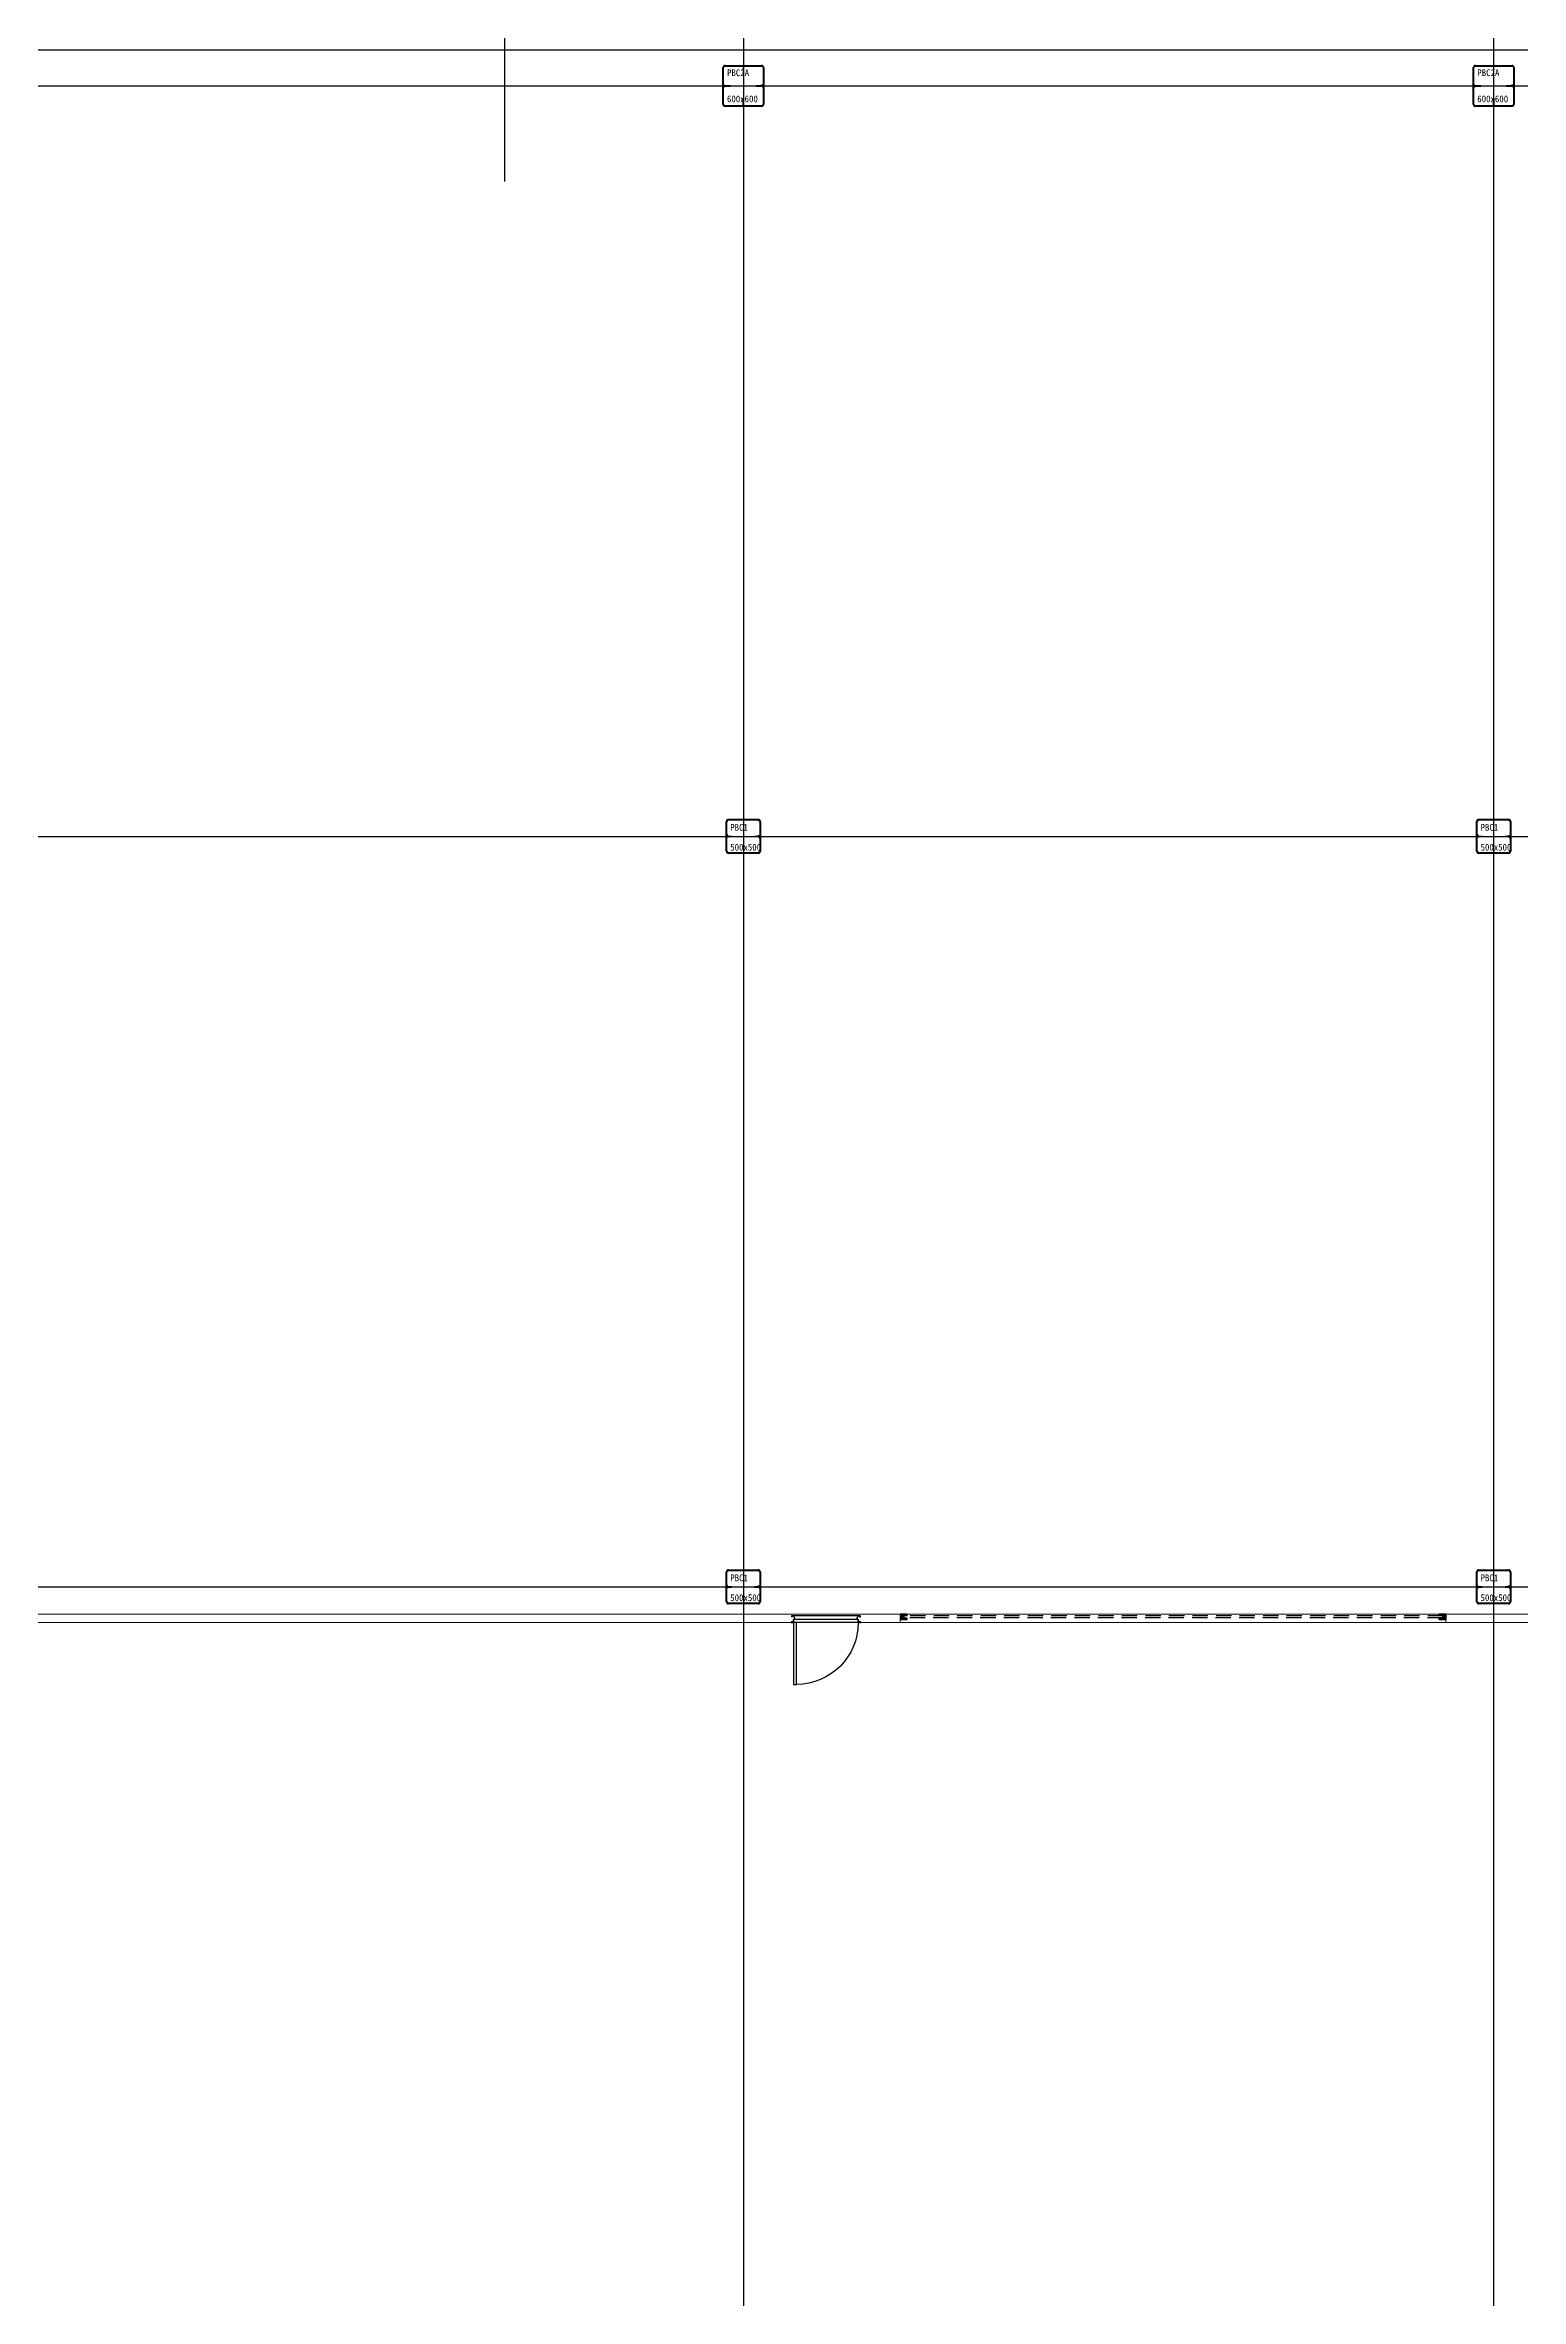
# Model space of a CAD drawing. Extents: x 152195838 to 160350639, y 364657247 to 370318102.
# Drawn here: x 158897710 to 158919347, y 365027594 to 365060630 of the extents above; entities that cross this region are included whole.
import ezdxf

# ---------------------------------------------------------------- set-up
doc = ezdxf.new("R2010")
doc.units = 0
doc.header["$MEASUREMENT"] = 0
doc.linetypes.add('HID', pattern=[2.3, 1.5, -0.8])
doc.layers.get('0').update_dxf_attribs({"linetype": 'CONTINUOUS'})
doc.layers.get('Defpoints').update_dxf_attribs({"linetype": 'CONTINUOUS'})
for name, color, linetype in [('4A.TEC DOOR', 4, 'CONTINUOUS'), ('4A.TEC OPEN', 9, 'HID'), ('4A.TEC 벽체 1', 2, 'CONTINUOUS'), ('4A.TEC 벽체 3', 4, 'CONTINUOUS'), ('4A.TEC 벽체 4', 7, 'CONTINUOUS'), ('P-BOX', 3, 'CONTINUOUS')]:
    doc.layers.add(name, color=color, linetype=linetype)
doc.layers.add('DEFPOINT', color=135, linetype='CONTINUOUS', plot=False)
doc.styles.add('돋움체', font='')
doc.styles.get('돋움체').set_extended_font_data('DotumChe')

# ---------------------------------------------------------------- blocks, each defined once
blk = doc.blocks.new('KD FSD1000(0815)')
at = {"layer": '4A.TEC DOOR'}
for p, q in [((-10, 0), (0, 0)), ((973, 0), (27, 0)), ((1000, 0), (1010, 0)), ((-10, -100), (0, -100)), ((973, -45), (27, -45)), ((973, -100), (27, -100)), ((1000, -100), (1010, -100))]:
    blk.add_line(p, q, dxfattribs=at)
blk.add_lwpolyline([(27, 906), (67, 906), (67, 0), (27, 0), (27, 906)], close=True, dxfattribs=at)
for points in [[(0, -20), (0, 0), (27, 0), (27, -45), (42, -45), (42, -70), (27, -100), (0, -100), (0, -80), (2, -80), (2, -98), (26, -98), (40, -70), (40, -47), (25, -47), (25, -2), (2, -2), (2, -20), (0, -20)], [(1000, -20), (1000, 0), (973, 0), (973, -45), (958, -45), (958, -70), (973, -100), (1000, -100), (1000, -80), (998, -80), (998, -98), (974, -98), (960, -70), (960, -47), (975, -47), (975, -2), (998, -2), (998, -20), (1000, -20)]]:
    blk.add_lwpolyline(points, dxfattribs=at)
at = {"layer": '4A.TEC DOOR', "color": 9}
blk.add_arc((67, 0), 906, 0, 90, dxfattribs=at)
blk = doc.blocks.new('a7q')
at = {"layer": '4A.TEC OPEN', "ltscale": 150}
for p, q in [((788157, -3738483), (796077, -3738483)), ((788163, -3738509), (796071, -3738509))]:
    blk.add_line(p, q, dxfattribs=at)
at = {"layer": '4A.TEC 벽체 4'}
for p, q in [((788117, -3738456), (788217, -3738456)), ((788117, -3738456), (788117, -3738536)), ((788117, -3738534), (788117, -3738536)), ((788117, -3738536), (788217, -3738536)), ((788117, -3738536), (788120, -3738536)), ((788120, -3738534), (788120, -3738459)), ((788215, -3738459), (788120, -3738459)), ((788215, -3738534), (788120, -3738534)), ((788122, -3738461), (788122, -3738480)), ((788212, -3738461), (788122, -3738461)), ((788122, -3738531), (788122, -3738512)), ((788212, -3738531), (788122, -3738531)), ((788136, -3738519), (788136, -3738473)), ((788136, -3738473), (788195, -3738473)), ((788136, -3738519), (788136, -3738473)), ((788212, -3738473), (788136, -3738473)), ((788195, -3738519), (788136, -3738519)), ((788212, -3738519), (788136, -3738519)), ((788138, -3738476), (788138, -3738517)), ((788215, -3738476), (788138, -3738476)), ((788138, -3738517), (788215, -3738517)), ((788141, -3738515), (788141, -3738478)), ((788141, -3738478), (788217, -3738478)), ((788217, -3738515), (788141, -3738515)), ((788157, -3738496), (788157, -3738483)), ((788157, -3738496), (788163, -3738509)), ((788169, -3738483), (788169, -3738509)), ((788212, -3738473), (788212, -3738461)), ((788212, -3738519), (788212, -3738531)), ((788215, -3738459), (788215, -3738476)), ((788215, -3738517), (788215, -3738534)), ((788217, -3738478), (788217, -3738456)), ((788217, -3738536), (788217, -3738514)), ((796017, -3738478), (796017, -3738456)), ((796117, -3738456), (796017, -3738456)), ((796094, -3738478), (796017, -3738478)), ((796017, -3738536), (796017, -3738514)), ((796017, -3738515), (796094, -3738515)), ((796117, -3738536), (796017, -3738536)), ((796020, -3738459), (796020, -3738476)), ((796020, -3738459), (796115, -3738459)), ((796020, -3738476), (796096, -3738476)), ((796020, -3738517), (796020, -3738534)), ((796096, -3738517), (796020, -3738517)), ((796020, -3738534), (796115, -3738534)), ((796022, -3738473), (796022, -3738461)), ((796022, -3738461), (796112, -3738461)), ((796022, -3738473), (796098, -3738473)), ((796022, -3738519), (796022, -3738531)), ((796022, -3738519), (796098, -3738519)), ((796022, -3738531), (796112, -3738531)), ((796098, -3738473), (796039, -3738473)), ((796039, -3738519), (796098, -3738519)), ((796066, -3738483), (796066, -3738509)), ((796077, -3738496), (796071, -3738509)), ((796077, -3738496), (796077, -3738483)), ((796094, -3738515), (796094, -3738478)), ((796096, -3738476), (796096, -3738517)), ((796098, -3738519), (796098, -3738473)), ((796098, -3738519), (796098, -3738473)), ((796112, -3738461), (796112, -3738480)), ((796112, -3738531), (796112, -3738512)), ((796117, -3738456), (796115, -3738456)), ((796115, -3738534), (796115, -3738459)), ((796117, -3738456), (796117, -3738536)), ((796117, -3738534), (796117, -3738536))]:
    blk.add_line(p, q, dxfattribs=at)
at = {"layer": '4A.TEC 벽체 4', "color": 251, "lineweight": 0, "ltscale": 15}
for p, q in [((788117, -3738456), (788117, -3738581)), ((796117, -3738456), (796117, -3738581))]:
    blk.add_line(p, q, dxfattribs=at)
at = {"layer": '4A.TEC DOOR', "rotation": 180}
blk.add_blockref('KD FSD1000(0815)', (797707, -3738581), dxfattribs=at)
blk = doc.blocks.new('A$C111325cc')
at = {"layer": 'DEFPOINT'}
for p, q in [((204276, 244000), (204276, 0)), ((215276, 244000), (215276, 0)), ((0, 163063), (324969, 163063)), ((0, 152063), (324969, 152063)), ((0, 141063), (324969, 141063))]:
    blk.add_line(p, q, dxfattribs=at)
blk = doc.blocks.new('PBC1(2F~3F)')
at = {"layer": 'P-BOX'}
h = blk.add_hatch(color=256, dxfattribs=at)
h.dxf.hatch_style = 1
h.paths.add_polyline_path([(100, 392), (132, 392, -0.414214), (100, 423)])
h = blk.add_hatch(color=256, dxfattribs=at)
h.dxf.hatch_style = 1
h.paths.add_polyline_path([(600, 400), (568, 400, -0.414214), (600, 369)])
at = {"layer": 'Defpoints', "color": 1, "ltscale": 50}
for p, q in [((350, 746), (350, 46)), ((0, 396), (700, 396))]:
    blk.add_line(p, q, dxfattribs=at)
at = {"layer": 'P-BOX', "color": 3, "ltscale": 50}
for p, q in [((100, 392), (180, 392)), ((132, 400), (180, 400)), ((180, 400), (180, 392)), ((520, 400), (600, 400)), ((520, 400), (520, 392)), ((520, 392), (568, 392))]:
    blk.add_line(p, q, dxfattribs=at)
for points in [[(100, 178), (100, 614)], [(109, 423), (109, 614)], [(109, 178), (109, 392)], [(109, 392), (134, 392), (134, 382), (109, 382), (109, 392)], [(132, 646), (568, 646)], [(132, 637), (568, 637)], [(566, 410), (591, 410), (591, 400), (566, 400), (566, 410)], [(591, 614), (591, 400)], [(591, 369), (591, 178)], [(600, 614), (600, 178)], [(568, 155), (132, 155)], [(568, 146), (132, 146)]]:
    blk.add_lwpolyline(points, dxfattribs=at)
for centre, radius, start, end in [((132, 614), 31.5, 90, 180), ((132, 423), 31.5, 180, 270), ((132, 614), 22.5, 90, 180), ((132, 423), 22.5, 180, 270), ((568, 614), 31.5, 0, 90), ((568, 614), 22.5, 0, 90), ((568, 369), 31.5, 0, 90), ((568, 369), 22.5, 0, 90), ((132, 178), 31.5, 180, 270), ((132, 178), 22.5, 180, 270), ((568, 178), 31.5, 270, 0), ((568, 178), 22.5, 270, 0)]:
    blk.add_arc(centre, radius, start, end, dxfattribs=at)
at = {"layer": 'DEFPOINT', "style": '돋움체'}
for s, p in [('PBC1', (158, 478)), ('500x500', (158, 187))]:
    blk.add_text(s, height=100, dxfattribs=at).set_placement(p)
blk = doc.blocks.new('PBC2A(2F~3F)')
h = blk.add_hatch(color=3)
h.dxf.hatch_style = 1
h.paths.add_polyline_path([(132, 396, -0.414214), (100, 427), (100, 396)])
h.paths.add_polyline_path([(668, 404, -0.414214), (700, 373), (700, 404)])
at = {"layer": 'Defpoints', "color": 1, "ltscale": 50}
for p, q in [((400, 800), (400, 0)), ((0, 400), (800, 400))]:
    blk.add_line(p, q, dxfattribs=at)
at = {"layer": 'P-BOX', "color": 3, "ltscale": 50}
for p, q in [((396, 691), (396, 581)), ((404, 581), (404, 691)), ((100, 396), (210, 396)), ((132, 404), (210, 404)), ((210, 404), (210, 396)), ((396, 581), (404, 581)), ((590, 404), (700, 404)), ((590, 404), (590, 396)), ((590, 396), (668, 396)), ((396, 109), (396, 219)), ((396, 219), (404, 219)), ((404, 219), (404, 109))]:
    blk.add_line(p, q, dxfattribs=at)
for points in [[(100, 132), (100, 668)], [(109, 427), (109, 668)], [(132, 700), (668, 700)], [(132, 691), (668, 691)], [(691, 668), (691, 404)], [(700, 668), (700, 132)], [(109, 132), (109, 396)], [(109, 396), (134, 396), (134, 386), (109, 386), (109, 396)], [(666, 414), (691, 414), (691, 404), (666, 404), (666, 414)], [(691, 373), (691, 132)], [(668, 109), (132, 109)], [(668, 100), (132, 100)]]:
    blk.add_lwpolyline(points, dxfattribs=at)
for centre, radius, start, end in [((132, 668), 31.5, 90, 180), ((132, 668), 22.5, 90, 180), ((668, 668), 31.5, 0, 90), ((668, 668), 22.5, 0, 90), ((132, 427), 31.5, 180, 270), ((132, 427), 22.5, 180, 270), ((668, 373), 31.5, 0, 90), ((668, 373), 22.5, 0, 90), ((132, 132), 31.5, 180, 270), ((132, 132), 22.5, 180, 270), ((668, 132), 31.5, 270, 0), ((668, 132), 22.5, 270, 0)]:
    blk.add_arc(centre, radius, start, end, dxfattribs=at)
at = {"layer": 'DEFPOINT', "style": '돋움체'}
for s, p in [('PBC2A', (161, 543)), ('600x600', (160, 160))]:
    blk.add_text(s, height=100, dxfattribs=at).set_placement(p)
blk = doc.blocks.new('2FCOL')
for name, p in [('PBC2A(2F~3F)', (68100, 77100)), ('PBC2A(2F~3F)', (79100, 77100)), ('PBC1(2F~3F)', (68150, 66104)), ('PBC1(2F~3F)', (79150, 66104)), ('PBC1(2F~3F)', (68150, 55104)), ('PBC1(2F~3F)', (79150, 55104))]:
    blk.add_blockref(name, p)

msp = doc.modelspace()

# ---------------------------------------------------------------- linework, layer by layer
at = {"linetype": 'ByBlock', "ltscale": 0.1}
msp.add_lwpolyline([(158904447.0046, 365072631.8958), (158904447.0046, 365065966.8323), (158903822.0046, 365065799.3641), (158905072.0046, 365065464.4276), (158904447.0046, 365065296.9593), (158904447.0046, 365058631.8958)], dxfattribs=at)
at = {"layer": '4A.TEC 벽체 3'}
msp.add_lwpolyline([(158941472.0046, 365060556.8958), (158897472.0046, 365060556.8958), (158897472.0046, 365071556.8958), (158839422.0046, 365071556.8958), (158839422.0046, 364982506.8958), (158941472.0046, 364982506.8958)], close=True, dxfattribs=at)
at = {"layer": '4A.TEC 벽체 4', "color": 251, "lineweight": 0, "ltscale": 15}
for p, q in [((158930347.0046, 365037631.8958), (158839422.0046, 365037631.8958)), ((158930347.0046, 365037506.8958), (158839422.0046, 365037506.8958))]:
    msp.add_line(p, q, dxfattribs=at)

# ---------------------------------------------------------------- block references
msp.add_blockref('2FCOL', (158839447.0046, 364982531.8958))
at = {"layer": '4A.TEC 벽체 1', "xscale": -1}
msp.add_blockref('a7q', (159706364.2441, 368776088.234), dxfattribs=at)
at = {"layer": 'DEFPOINT'}
msp.add_blockref('A$C111325cc', (158703670.7413, 364896968.7328), dxfattribs=at)

doc.saveas('drawing.dxf')
